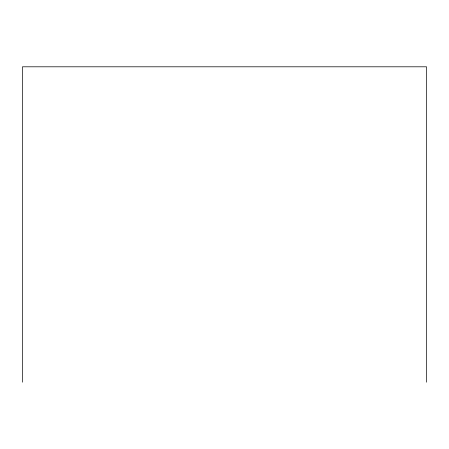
<?xml version="1.0" encoding="UTF-8"?>
<svg xmlns="http://www.w3.org/2000/svg" width="449" height="449" viewBox="0 0 449 449"><rect width="100%" height="100%" fill="white"/><g stroke="black" fill="none" stroke-linecap="round" stroke-linejoin="round"><path stroke-width="0.67" d="M426.55 382.2L426.55 66.8L22.45 66.8L22.45 382.2"/></g></svg>
